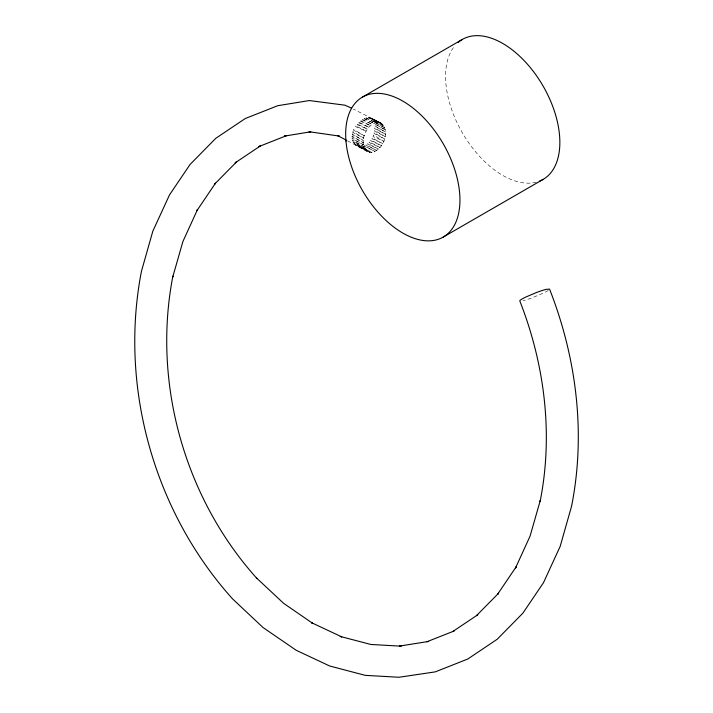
<?xml version="1.0" encoding="UTF-8"?>
<svg xmlns="http://www.w3.org/2000/svg" width="713" height="713" viewBox="0 0 713 713"><rect width="100%" height="100%" fill="white"/><g stroke="black" fill="none" stroke-linecap="round" stroke-linejoin="round"><path stroke-width="0.53" stroke-dasharray="3.56 2.67" d="M380.51 122.805L369.477 117.574L378.977 122.369C365.564 121.994 356.42 146.566 369.931 152.35C382.943 152.386 391.597 130.622 380.51 122.805L353.336 109.08M347.516 140.826L368.407 151.914L356.794 145.746M548.27 290.441A15.223 1.631 -21.8 0 1 544.01 292.785L533.066 297.455A16.604 1.782 -21.8 0 1 523.057 300.708M536.301 182.18A80.81 46.657 60 0 1 463.227 134.302A80.81 46.657 60 0 1 455.028 45.534M374.673 130.345L374.601 131.112L385.172 136.602L374.673 130.345M352.088 136.094L352.017 136.834L363.372 142.734L352.088 136.094M374.833 128.019L374.806 128.732L385.492 134.258L374.833 128.019M374.272 132.734L374.111 133.5L384.592 138.973L374.272 132.734M352.382 133.919L352.222 134.668L363.416 140.461L352.382 133.919M352.944 131.691L352.694 132.431L363.737 138.117L352.944 131.691M373.603 135.087L373.006 136.566L383.763 141.299L373.603 135.087M353.764 129.463L353.443 130.167L364.316 135.755L353.764 129.463M372.329 138.064L371.91 138.741L382.703 143.527L372.329 138.064M355.992 125.987L355.546 126.611L366.215 131.201L355.992 125.987M371.081 140.131L370.591 140.746L381.437 145.604L371.081 140.131M357.552 124.08L357.088 124.641L367.48 129.124L357.552 124.08M359.236 122.351L358.755 122.841L368.915 127.244L359.236 122.351M369.637 141.985L369.093 142.52L380.002 147.475L369.637 141.985M361.001 120.827L360.511 121.255L370.484 125.622L361.001 120.827M368.033 143.58L367.436 144.017L378.425 149.097L368.033 143.58M362.801 119.57L362.311 119.909L372.159 124.285L362.801 119.57M364.593 118.59L364.102 118.857L373.888 123.269L364.593 118.59M366.295 144.873L365.68 145.202L376.758 150.434L366.295 144.873M366.33 117.921L365.858 118.1L375.626 122.609L366.33 117.921M364.486 145.835L363.853 146.049L375.029 151.45L364.486 145.835M361.455 146.602L360.805 146.691L371.571 152.422L361.455 146.602M368.389 117.574L377.337 122.297L368.389 117.574M359.664 146.593L359.031 146.557L369.931 152.35L359.664 146.593M381.892 123.599L371.607 118.376L381.892 123.599M383.086 124.73L372.667 119.303L383.086 124.73M384.075 126.174L373.621 120.586L384.075 126.174M384.824 127.894L374.334 122.146L384.824 127.894M385.314 129.855L374.78 123.928L385.314 129.855M385.546 131.985L374.967 126.54L374.949 125.907L385.546 131.985M363.594 144.873L352.097 138.875L352.07 138.162L363.594 144.873M364.093 146.825L352.463 140.728L352.329 140.069L364.093 146.825M364.842 148.545L352.962 141.834L364.842 148.545M365.822 149.988L354.022 143.438L365.822 149.988M367.026 151.12L355.315 144.757L367.026 151.12"/><path stroke-width="1.07" d="M477.862 614.713L476.444 615.675L498.583 593.243L497.505 594.419L516.123 566.871L515.446 568.145L530.08 536.096L540.285 500.455L540.106 501.489C553.475 434.431 544.679 364.298 519.795 300.939L519.857 300.628A15.223 1.631 -21.8 0 1 525.338 297.259L536.283 292.58A16.604 1.782 -21.8 0 1 546.292 289.335L549.554 289.104C576.505 357.703 586.033 433.638 571.559 506.248L560.204 546.301L543.493 582.673L522.914 613.127L497.193 639.267L467.71 659.053L435.269 671.869L399.004 677.261L365.234 675.354L329.638 665.978L296.207 650.274L263.052 627.538L232.598 598.92C153.981 511.595 119.018 386.722 141.441 271.323L152.796 231.262L169.507 194.89L190.086 164.445L215.807 138.295L245.29 118.518L277.731 105.702L309.362 100.551L344.905 105.185L351.402 108.1M452.746 631.549L476.961 615.319M362.409 97.111L462.309 39.438M443.21 237.072L543.119 179.391M426.882 641.753L454.395 630.889M428.665 641.45L399.396 646.085L401.169 646.174L370.822 644.463L340.208 636.433L341.741 636.869L311.501 622.663L312.74 623.385L283.587 603.296L256.395 577.869L257.081 578.644C184.471 497.986 152.181 382.667 172.894 276.083L172.715 277.107L182.92 241.475L197.554 209.426L196.877 210.691L215.495 183.152L214.417 184.328L236.556 161.887L235.138 162.849L260.254 146.013L258.605 146.682L286.118 135.818L284.335 136.112L310.743 131.807L308.97 131.718L339.317 136.076L337.677 135.604L346.527 140.309M458.04 42.486A80.81 46.657 60 0 1 542.664 85.302A80.81 46.657 60 0 1 539.331 181.2M345.983 141.183A80.81 46.657 60 0 0 436.392 239.862A80.81 46.657 60 0 0 426.053 120.239A80.81 46.657 60 0 0 345.983 141.183"/></g></svg>
